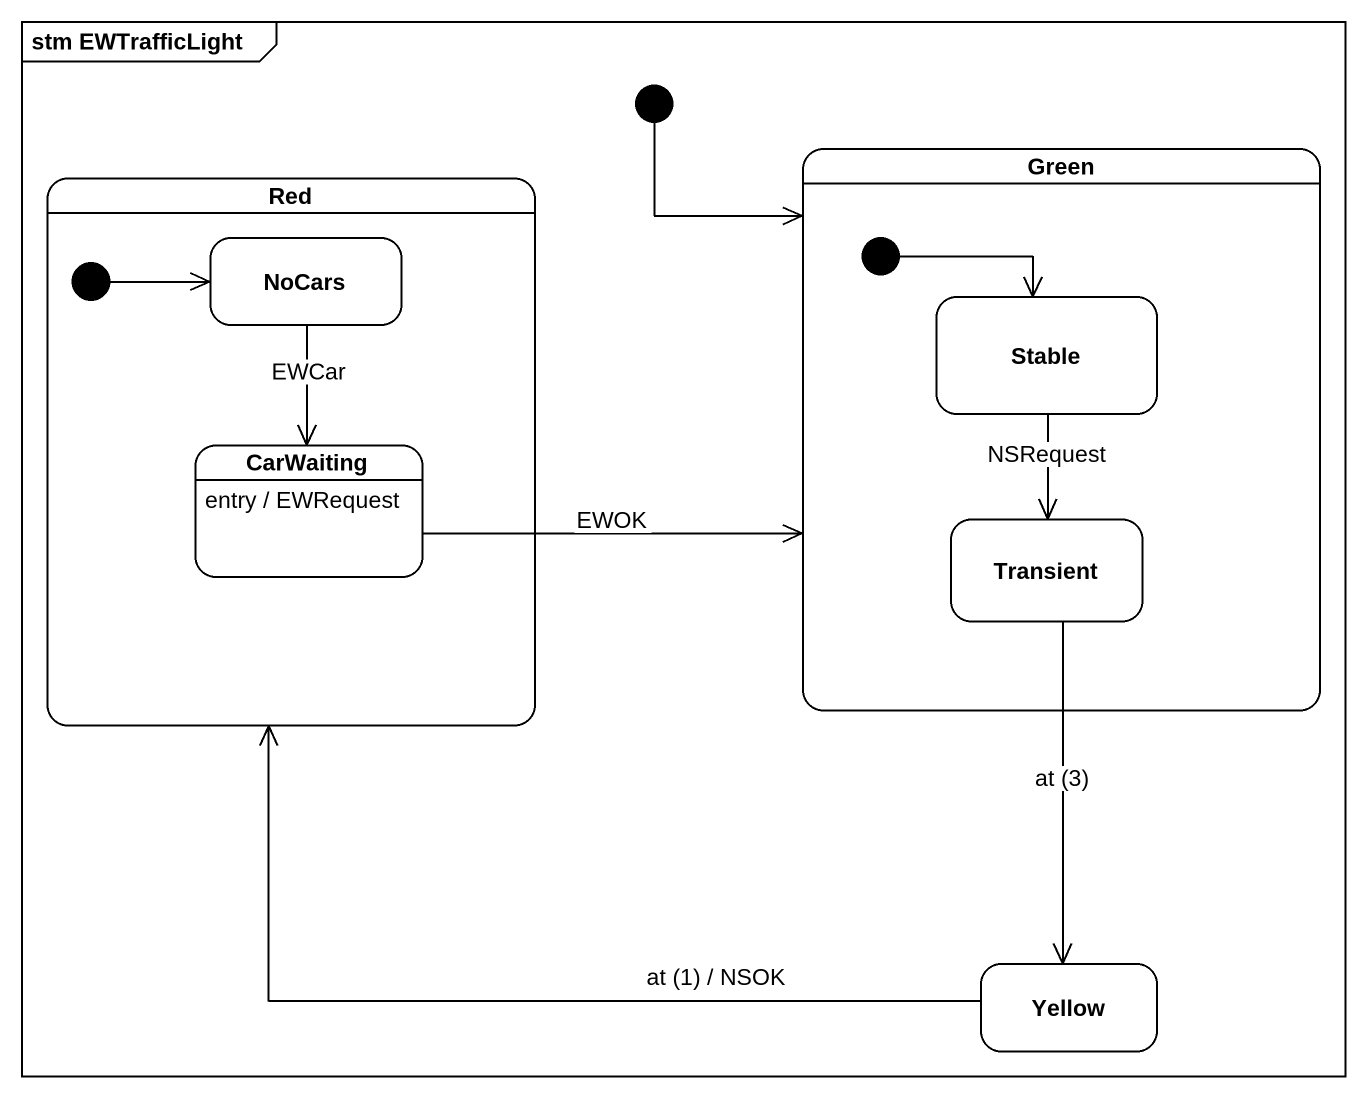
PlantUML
@startuml
mainframe stm EWTrafficLight
hide empty description
state Red {
  state NoCars
  state CarWaiting
  CarWaiting : entry / EWRequest
  [*] -right-> NoCars
}
state Green {
  state Stable
  state Transient
  [*] -right-> Stable
}
state Yellow
[*] --> Green
NoCars --> CarWaiting : EWCar
Stable --> Transient : NSRequest
CarWaiting -right-> Green : EWOK
Transient --> Yellow : at (3)
Yellow -up-> Red : at (1) / NSOK
@enduml
